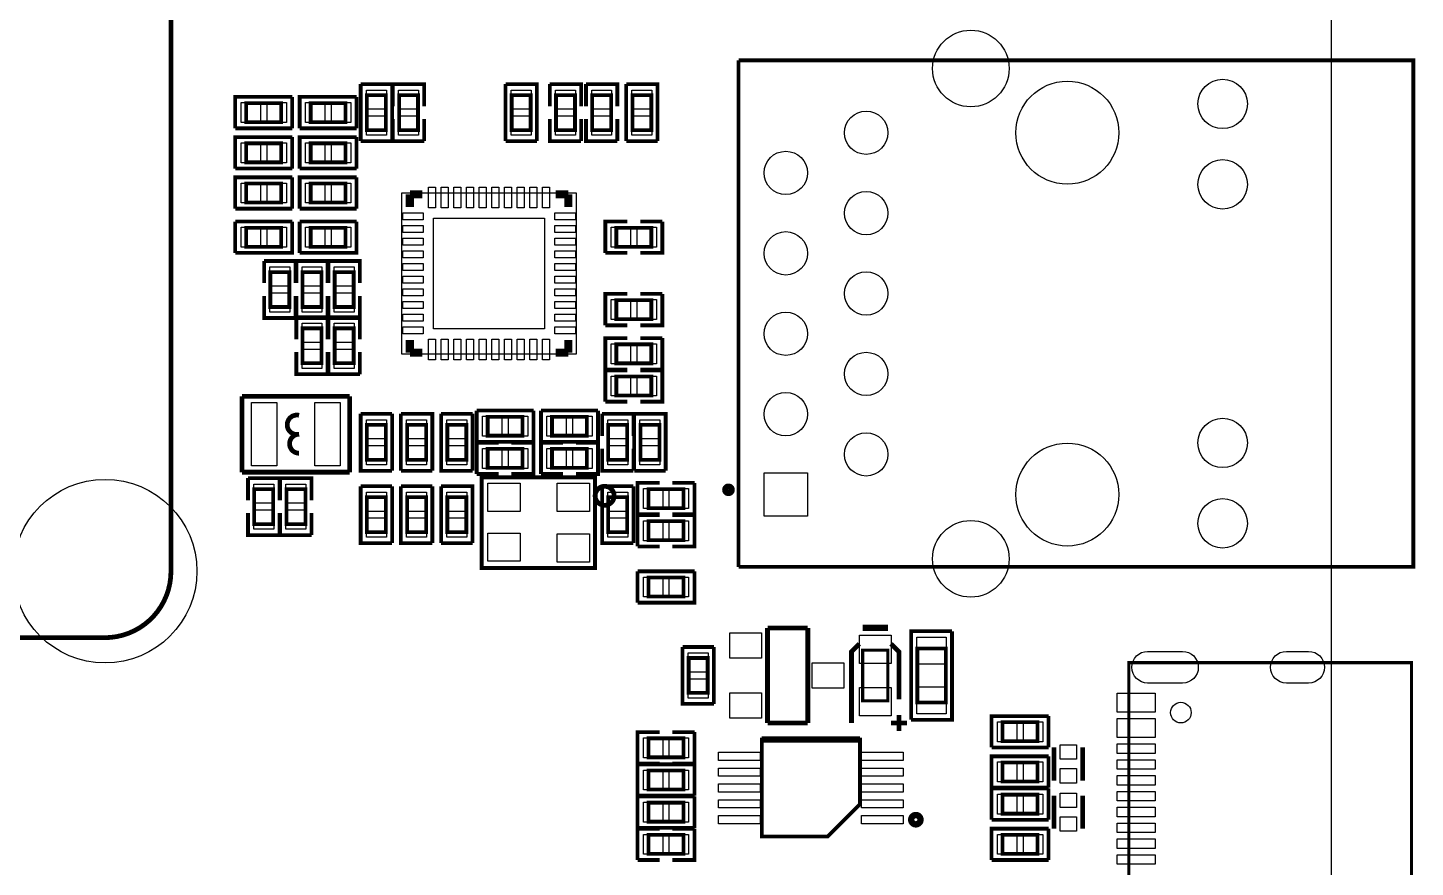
# Model space of a CAD drawing. Extents: x 30 to 161, y 31 to 111.
# Drawn here: x 117.01 to 160.81, y 57.44 to 83.96 of the extents above; entities that cross this region are included whole.
import ezdxf

# ---------------------------------------------------------------- set-up
doc = ezdxf.new("R2010")
doc.units = 0
doc.header["$MEASUREMENT"] = 0
for name, color, linetype in [('ASSEMBLY_TOP', 7, 'CONTINUOUS'), ('OUTLINE', 7, 'CONTINUOUS'), ('SILKSCREEN_TOP', 7, 'CONTINUOUS'), ('TOP', 1, 'CONTINUOUS')]:
    doc.layers.add(name, color=color, linetype=linetype)

msp = doc.modelspace()

# ---------------------------------------------------------------- linework, layer by layer
at = {"layer": 'ASSEMBLY_TOP'}
for points, const_width in [([(139.45108, 66.929), (139.45108, 82.931)], 0.11938), ([(139.45108, 82.931), (160.75152, 82.931), (160.75152, 66.929), (139.45108, 66.929)], 0.11938), ([(123.90882, 80.98028), (123.90882, 81.57972), (125.01118, 81.57972), (125.01118, 80.98028), (123.90882, 80.98028)], 0.11938), ([(125.94082, 80.98028), (125.94082, 81.57972), (127.04318, 81.57972), (127.04318, 80.98028), (125.94082, 80.98028)], 0.11938), ([(127.71628, 81.83118), (128.31572, 81.83118), (128.31572, 80.72882), (127.71628, 80.72882), (127.71628, 81.83118)], 0.11938), ([(129.33172, 80.72882), (128.73228, 80.72882), (128.73228, 81.83118), (129.33172, 81.83118), (129.33172, 80.72882)], 0.11938), ([(132.28828, 81.83118), (132.88772, 81.83118), (132.88772, 80.72882), (132.28828, 80.72882), (132.28828, 81.83118)], 0.11938), ([(134.28472, 80.72882), (133.68528, 80.72882), (133.68528, 81.83118), (134.28472, 81.83118), (134.28472, 80.72882)], 0.11938), ([(135.42772, 80.72882), (134.82828, 80.72882), (134.82828, 81.83118), (135.42772, 81.83118), (135.42772, 80.72882)], 0.11938), ([(136.09828, 81.83118), (136.69772, 81.83118), (136.69772, 80.72882), (136.09828, 80.72882), (136.09828, 81.83118)], 0.11938), ([(123.90882, 79.71028), (123.90882, 80.30972), (125.01118, 80.30972), (125.01118, 79.71028), (123.90882, 79.71028)], 0.11938), ([(125.94082, 79.71028), (125.94082, 80.30972), (127.04318, 80.30972), (127.04318, 79.71028), (125.94082, 79.71028)], 0.11938), ([(123.90882, 78.44028), (123.90882, 79.03972), (125.01118, 79.03972), (125.01118, 78.44028), (123.90882, 78.44028)], 0.11938), ([(125.94082, 78.44028), (125.94082, 79.03972), (127.04318, 79.03972), (127.04318, 78.44028), (125.94082, 78.44028)], 0.11938), ([(125.01118, 77.64272), (125.01118, 77.04328), (123.90882, 77.04328), (123.90882, 77.64272), (125.01118, 77.64272)], 0.11938), ([(127.04318, 77.64272), (127.04318, 77.04328), (125.94082, 77.04328), (125.94082, 77.64272), (127.04318, 77.64272)], 0.11938), ([(135.59282, 77.04328), (135.59282, 77.64272), (136.69518, 77.64272), (136.69518, 77.04328), (135.59282, 77.04328)], 0.11938), ([(125.26772, 75.14082), (124.66828, 75.14082), (124.66828, 76.24318), (125.26772, 76.24318), (125.26772, 75.14082)], 0.11938), ([(126.28372, 75.14082), (125.68428, 75.14082), (125.68428, 76.24318), (126.28372, 76.24318), (126.28372, 75.14082)], 0.11938), ([(127.29972, 75.14082), (126.70028, 75.14082), (126.70028, 76.24318), (127.29972, 76.24318), (127.29972, 75.14082)], 0.11938), ([(135.59282, 74.75728), (135.59282, 75.35672), (136.69518, 75.35672), (136.69518, 74.75728), (135.59282, 74.75728)], 0.11938), ([(125.68428, 74.46518), (126.28372, 74.46518), (126.28372, 73.36282), (125.68428, 73.36282), (125.68428, 74.46518)], 0.11938), ([(126.70028, 74.46518), (127.29972, 74.46518), (127.29972, 73.36282), (126.70028, 73.36282), (126.70028, 74.46518)], 0.11938), ([(135.59282, 73.36028), (135.59282, 73.95972), (136.69518, 73.95972), (136.69518, 73.36028), (135.59282, 73.36028)], 0.11938), ([(135.59282, 72.34428), (135.59282, 72.94372), (136.69518, 72.94372), (136.69518, 72.34428), (135.59282, 72.34428)], 0.11938), ([(128.31572, 70.31482), (127.71628, 70.31482), (127.71628, 71.41718), (128.31572, 71.41718), (128.31572, 70.31482)], 0.11938), ([(128.98628, 71.41718), (129.58572, 71.41718), (129.58572, 70.31482), (128.98628, 70.31482), (128.98628, 71.41718)], 0.11938), ([(130.85572, 70.31482), (130.25628, 70.31482), (130.25628, 71.41718), (130.85572, 71.41718), (130.85572, 70.31482)], 0.11938), ([(132.63118, 71.67372), (132.63118, 71.07428), (131.52882, 71.07428), (131.52882, 71.67372), (132.63118, 71.67372)], 0.11938), ([(134.66318, 71.67372), (134.66318, 71.07428), (133.56082, 71.07428), (133.56082, 71.67372), (134.66318, 71.67372)], 0.11938), ([(135.33628, 71.41718), (135.93572, 71.41718), (135.93572, 70.31482), (135.33628, 70.31482), (135.33628, 71.41718)], 0.11938), ([(136.35228, 71.41718), (136.95172, 71.41718), (136.95172, 70.31482), (136.35228, 70.31482), (136.35228, 71.41718)], 0.11938), ([(132.63118, 70.65772), (132.63118, 70.05828), (131.52882, 70.05828), (131.52882, 70.65772), (132.63118, 70.65772)], 0.11938), ([(133.56082, 70.05828), (133.56082, 70.65772), (134.66318, 70.65772), (134.66318, 70.05828), (133.56082, 70.05828)], 0.11938), ([(124.16028, 69.38518), (124.75972, 69.38518), (124.75972, 68.28282), (124.16028, 68.28282), (124.16028, 69.38518)], 0.11938), ([(125.17628, 69.38518), (125.77572, 69.38518), (125.77572, 68.28282), (125.17628, 68.28282), (125.17628, 69.38518)], 0.11938), ([(137.71118, 69.38772), (137.71118, 68.78828), (136.60882, 68.78828), (136.60882, 69.38772), (137.71118, 69.38772)], 0.11938), ([(128.31572, 68.02882), (127.71628, 68.02882), (127.71628, 69.13118), (128.31572, 69.13118), (128.31572, 68.02882)], 0.11938), ([(129.58572, 68.02882), (128.98628, 68.02882), (128.98628, 69.13118), (129.58572, 69.13118), (129.58572, 68.02882)], 0.11938), ([(130.25628, 69.13118), (130.85572, 69.13118), (130.85572, 68.02882), (130.25628, 68.02882), (130.25628, 69.13118)], 0.11938), ([(135.93572, 68.02882), (135.33628, 68.02882), (135.33628, 69.13118), (135.93572, 69.13118), (135.93572, 68.02882)], 0.11938), ([(137.71118, 68.37172), (137.71118, 67.77228), (136.60882, 67.77228), (136.60882, 68.37172), (137.71118, 68.37172)], 0.11938), ([(137.71118, 66.59372), (137.71118, 65.99428), (136.60882, 65.99428), (136.60882, 66.59372), (137.71118, 66.59372)], 0.11938), ([(145.99158, 62.6491), (145.09242, 62.6491), (145.09242, 64.3509), (145.99158, 64.3509), (145.99158, 62.6491)], 0.11938), ([(138.47572, 62.94882), (137.87628, 62.94882), (137.87628, 64.05118), (138.47572, 64.05118), (138.47572, 62.94882)], 0.11938), ([(144.16278, 62.6999), (143.36522, 62.6999), (143.36522, 64.3001), (144.16278, 64.3001), (144.16278, 62.6999)], 0.09906), ([(151.77262, 63.9064), (160.6931, 63.9064), (160.6931, 54.9656), (151.77262, 54.9656), (151.77262, 63.9064)], 0.09906), ([(147.78482, 61.42228), (147.78482, 62.02172), (148.88718, 62.02172), (148.88718, 61.42228), (147.78482, 61.42228)], 0.11938), ([(137.71118, 61.51372), (137.71118, 60.91428), (136.60882, 60.91428), (136.60882, 61.51372), (137.71118, 61.51372)], 0.11938), ([(143.2814, 61.47308), (143.2814, 59.43346), (142.26286, 58.41492), (140.1826, 58.41492), (140.1826, 61.47308), (143.2814, 61.47308)], 0.11938), ([(136.60882, 59.89828), (136.60882, 60.49772), (137.71118, 60.49772), (137.71118, 59.89828), (136.60882, 59.89828)], 0.11938), ([(147.78482, 60.15228), (147.78482, 60.75172), (148.88718, 60.75172), (148.88718, 60.15228), (147.78482, 60.15228)], 0.11938), ([(147.78482, 59.13628), (147.78482, 59.73572), (148.88718, 59.73572), (148.88718, 59.13628), (147.78482, 59.13628)], 0.11938), ([(136.60882, 58.88228), (136.60882, 59.48172), (137.71118, 59.48172), (137.71118, 58.88228), (136.60882, 58.88228)], 0.11938), ([(137.71118, 58.46572), (137.71118, 57.86628), (136.60882, 57.86628), (136.60882, 58.46572), (137.71118, 58.46572)], 0.11938), ([(147.78482, 57.86628), (147.78482, 58.46572), (148.88718, 58.46572), (148.88718, 57.86628), (147.78482, 57.86628)], 0.11938)]:
    msp.add_lwpolyline(points, dxfattribs=dict(at, const_width=const_width))
msp.add_lwpolyline([(134.32282, 78.75016), (134.32282, 73.64984), (128.82118, 73.64984), (128.82118, 78.75016)], close=True, dxfattribs=at)
at = {"layer": 'OUTLINE'}
msp.add_lwpolyline([(38.0619, 106.2101), (38.0619, 30.90926), (158.16326, 30.90926), (158.16326, 106.2101)], close=True, dxfattribs=at)
at = {"layer": 'SILKSCREEN_TOP'}
for points, const_width in [([(61.54166, 72.9742), (61.54166, 102.44582, -0.413892), (63.6905, 104.59466), (119.45112, 104.59466, -0.414326), (121.53138, 102.5144), (121.53138, 66.78422, -0.414283), (119.44096, 64.6938), (63.61176, 64.6938, -0.414214), (61.55182, 66.75374), (61.55182, 72.96404, 0.432392), (61.54166, 72.9742)], 0.14986), ([(125.57506, 71.71944, 1.246179), (125.57506, 71.12)], 0.14986), ([(125.57506, 71.12, 0.996869), (125.57506, 70.52056)], 0.14986), ([(135.5217, 69.1769, 1.001569), (134.92226, 69.17436, 0.998433), (135.5217, 69.1769)], 0.14986), ([(139.2301, 69.36486, 1.001414), (139.03198, 69.36486, 0.998588), (139.2301, 69.36486)], 0.20066), ([(145.19402, 58.94324, 0.996562), (144.89938, 58.94578, 1.00345), (145.19402, 58.94324)], 0.20066)]:
    msp.add_lwpolyline(points, format="xyb", dxfattribs=dict(at, const_width=const_width))
for points, const_width in [([(128.5113, 80.38084), (128.5113, 82.17916), (127.5207, 82.17916)], 0.11938), ([(127.5207, 80.38084), (127.5207, 82.17916)], 0.11938), ([(129.5273, 81.48066), (129.5273, 82.17916), (128.5367, 82.17916)], 0.11938), ([(128.5367, 81.48066), (128.5367, 82.17916)], 0.11938), ([(133.0833, 80.38084), (133.0833, 82.17916), (132.0927, 82.17916)], 0.11938), ([(132.0927, 80.38084), (132.0927, 82.17916)], 0.11938), ([(134.4803, 81.48066), (134.4803, 82.17916), (133.4897, 82.17916)], 0.11938), ([(133.4897, 81.48066), (133.4897, 82.17916)], 0.11938), ([(135.6233, 81.48066), (135.6233, 82.17916), (134.6327, 82.17916)], 0.11938), ([(134.6327, 81.48066), (134.6327, 82.17916)], 0.11938), ([(136.8933, 80.38084), (136.8933, 82.17916), (135.9027, 82.17916)], 0.11938), ([(135.9027, 80.38084), (135.9027, 82.17916)], 0.11938), ([(125.35916, 81.7753), (123.56084, 81.7753), (123.56084, 80.7847)], 0.11938), ([(125.35916, 80.7847), (125.35916, 81.7753)], 0.11938), ([(127.39116, 81.7753), (125.59284, 81.7753), (125.59284, 80.7847)], 0.11938), ([(127.39116, 80.7847), (127.39116, 81.7753)], 0.11938), ([(128.5367, 81.07934), (128.5367, 80.38084), (129.5273, 80.38084)], 0.11938), ([(129.5273, 81.07934), (129.5273, 80.38084)], 0.11938), ([(133.4897, 81.07934), (133.4897, 80.38084), (134.4803, 80.38084)], 0.11938), ([(134.4803, 81.07934), (134.4803, 80.38084)], 0.11938), ([(134.6327, 81.07934), (134.6327, 80.38084), (135.6233, 80.38084)], 0.11938), ([(135.6233, 81.07934), (135.6233, 80.38084)], 0.11938), ([(125.35916, 80.7847), (123.56084, 80.7847)], 0.11938), ([(127.39116, 80.7847), (125.59284, 80.7847)], 0.11938), ([(125.35916, 80.5053), (123.56084, 80.5053), (123.56084, 79.5147)], 0.11938), ([(125.35916, 79.5147), (125.35916, 80.5053)], 0.11938), ([(127.39116, 80.5053), (125.59284, 80.5053), (125.59284, 79.5147)], 0.11938), ([(127.39116, 79.5147), (127.39116, 80.5053)], 0.11938), ([(127.5207, 80.38084), (128.5113, 80.38084)], 0.11938), ([(132.0927, 80.38084), (133.0833, 80.38084)], 0.11938), ([(135.9027, 80.38084), (136.8933, 80.38084)], 0.11938), ([(125.35916, 79.5147), (123.56084, 79.5147)], 0.11938), ([(125.35916, 79.2353), (123.56084, 79.2353), (123.56084, 78.2447)], 0.11938), ([(125.35916, 78.2447), (125.35916, 79.2353)], 0.11938), ([(127.39116, 79.5147), (125.59284, 79.5147)], 0.11938), ([(127.39116, 79.2353), (125.59284, 79.2353), (125.59284, 78.2447)], 0.11938), ([(127.39116, 78.2447), (127.39116, 79.2353)], 0.11938), ([(129.07264, 78.69936), (129.47142, 78.69936)], 0.254), ([(129.07264, 78.30058), (129.07264, 78.69936)], 0.254), ([(133.67258, 78.69936), (134.07136, 78.69936)], 0.254), ([(134.07136, 78.69936), (134.07136, 78.30058)], 0.254), ([(125.35916, 78.2447), (123.56084, 78.2447)], 0.11938), ([(127.39116, 78.2447), (125.59284, 78.2447)], 0.11938), ([(123.56084, 76.8477), (125.35916, 76.8477), (125.35916, 77.8383)], 0.11938), ([(123.56084, 77.8383), (123.56084, 76.8477)], 0.11938), ([(123.56084, 77.8383), (125.35916, 77.8383)], 0.11938), ([(125.59284, 76.8477), (127.39116, 76.8477), (127.39116, 77.8383)], 0.11938), ([(125.59284, 77.8383), (125.59284, 76.8477)], 0.11938), ([(125.59284, 77.8383), (127.39116, 77.8383)], 0.11938), ([(135.94334, 77.8383), (135.24484, 77.8383), (135.24484, 76.8477)], 0.11938), ([(136.34466, 76.8477), (137.04316, 76.8477), (137.04316, 77.8383)], 0.11938), ([(136.34466, 77.8383), (137.04316, 77.8383)], 0.11938), ([(125.4633, 75.89266), (125.4633, 76.59116), (124.4727, 76.59116)], 0.11938), ([(124.4727, 75.89266), (124.4727, 76.59116)], 0.11938), ([(126.4793, 75.89266), (126.4793, 76.59116), (125.4887, 76.59116)], 0.11938), ([(125.4887, 75.89266), (125.4887, 76.59116)], 0.11938), ([(127.4953, 75.89266), (127.4953, 76.59116), (126.5047, 76.59116)], 0.11938), ([(126.5047, 75.89266), (126.5047, 76.59116)], 0.11938), ([(135.94334, 76.8477), (135.24484, 76.8477)], 0.11938), ([(124.4727, 75.49134), (124.4727, 74.79284), (125.4633, 74.79284)], 0.11938), ([(125.4633, 75.49134), (125.4633, 74.79284)], 0.11938), ([(125.4887, 75.49134), (125.4887, 74.79284), (126.4793, 74.79284)], 0.11938), ([(126.4793, 75.49134), (126.4793, 74.79284)], 0.11938), ([(126.5047, 75.49134), (126.5047, 74.79284), (127.4953, 74.79284)], 0.11938), ([(127.4953, 75.49134), (127.4953, 74.79284)], 0.11938), ([(135.94334, 75.5523), (135.24484, 75.5523), (135.24484, 74.5617)], 0.11938), ([(136.34466, 74.5617), (137.04316, 74.5617), (137.04316, 75.5523)], 0.11938), ([(136.34466, 75.5523), (137.04316, 75.5523)], 0.11938), ([(126.4793, 74.11466), (126.4793, 74.81316), (125.4887, 74.81316)], 0.11938), ([(125.4887, 74.11466), (125.4887, 74.81316)], 0.11938), ([(127.4953, 74.11466), (127.4953, 74.81316), (126.5047, 74.81316)], 0.11938), ([(126.5047, 74.11466), (126.5047, 74.81316)], 0.11938), ([(135.94334, 74.5617), (135.24484, 74.5617)], 0.11938), ([(129.07264, 73.70064), (129.07264, 74.09942)], 0.254), ([(134.07136, 74.09942), (134.07136, 73.70064)], 0.254), ([(135.94334, 74.1553), (135.24484, 74.1553), (135.24484, 73.1647)], 0.11938), ([(136.34466, 73.1647), (137.04316, 73.1647), (137.04316, 74.1553)], 0.11938), ([(136.34466, 74.1553), (137.04316, 74.1553)], 0.11938), ([(125.4887, 73.71334), (125.4887, 73.01484), (126.4793, 73.01484)], 0.11938), ([(126.4793, 73.71334), (126.4793, 73.01484)], 0.11938), ([(126.5047, 73.71334), (126.5047, 73.01484), (127.4953, 73.01484)], 0.11938), ([(127.4953, 73.71334), (127.4953, 73.01484)], 0.11938), ([(129.47142, 73.70064), (129.07264, 73.70064)], 0.254), ([(134.07136, 73.70064), (133.67258, 73.70064)], 0.254), ([(135.94334, 73.1647), (135.24484, 73.1647)], 0.11938), ([(135.94334, 73.1393), (135.24484, 73.1393), (135.24484, 72.1487)], 0.11938), ([(136.34466, 72.1487), (137.04316, 72.1487), (137.04316, 73.1393)], 0.11938), ([(136.34466, 73.1393), (137.04316, 73.1393)], 0.11938), ([(123.77674, 72.31888), (127.17526, 72.31888)], 0.14986), ([(123.77674, 69.92112), (123.77674, 72.31888)], 0.14986), ([(127.17526, 72.31888), (127.17526, 70.72122)], 0.14986), ([(131.18084, 70.8787), (132.97916, 70.8787), (132.97916, 71.8693)], 0.11938), ([(131.18084, 71.8693), (131.18084, 70.8787)], 0.11938), ([(131.18084, 71.8693), (132.97916, 71.8693)], 0.11938), ([(133.21284, 70.8787), (135.01116, 70.8787), (135.01116, 71.8693)], 0.11938), ([(133.21284, 71.8693), (133.21284, 70.8787)], 0.11938), ([(133.21284, 71.8693), (135.01116, 71.8693)], 0.11938), ([(135.94334, 72.1487), (135.24484, 72.1487)], 0.11938), ([(127.5207, 71.76516), (127.5207, 69.96684), (128.5113, 69.96684)], 0.11938), ([(128.5113, 71.76516), (127.5207, 71.76516)], 0.11938), ([(128.5113, 71.76516), (128.5113, 69.96684)], 0.11938), ([(129.7813, 69.96684), (129.7813, 71.76516), (128.7907, 71.76516)], 0.11938), ([(128.7907, 69.96684), (128.7907, 71.76516)], 0.11938), ([(130.0607, 71.76516), (130.0607, 69.96684), (131.0513, 69.96684)], 0.11938), ([(131.0513, 71.76516), (130.0607, 71.76516)], 0.11938), ([(131.0513, 71.76516), (131.0513, 69.96684)], 0.11938), ([(136.1313, 71.06666), (136.1313, 71.76516), (135.1407, 71.76516)], 0.11938), ([(135.1407, 71.06666), (135.1407, 71.76516)], 0.11938), ([(137.1473, 69.96684), (137.1473, 71.76516), (136.1567, 71.76516)], 0.11938), ([(136.1567, 69.96684), (136.1567, 71.76516)], 0.11938), ([(127.17526, 70.72122), (127.17526, 69.92112)], 0.14986), ([(131.87934, 70.8533), (131.18084, 70.8533), (131.18084, 69.8627)], 0.11938), ([(132.28066, 69.8627), (132.97916, 69.8627), (132.97916, 70.8533)], 0.11938), ([(132.28066, 70.8533), (132.97916, 70.8533)], 0.11938), ([(133.91134, 70.8533), (133.21284, 70.8533), (133.21284, 69.8627)], 0.11938), ([(134.31266, 69.8627), (135.01116, 69.8627), (135.01116, 70.8533)], 0.11938), ([(134.31266, 70.8533), (135.01116, 70.8533)], 0.11938), ([(135.1407, 70.66534), (135.1407, 69.96684), (136.1313, 69.96684)], 0.11938), ([(136.1313, 70.66534), (136.1313, 69.96684)], 0.11938), ([(127.17526, 69.92112), (123.77674, 69.92112)], 0.14986), ([(124.9553, 69.03466), (124.9553, 69.73316), (123.9647, 69.73316)], 0.11938), ([(123.9647, 69.03466), (123.9647, 69.73316)], 0.11938), ([(125.9713, 69.03466), (125.9713, 69.73316), (124.9807, 69.73316)], 0.11938), ([(124.9807, 69.03466), (124.9807, 69.73316)], 0.11938), ([(128.7907, 69.96684), (129.7813, 69.96684)], 0.11938), ([(131.87934, 69.8627), (131.18084, 69.8627)], 0.11938), ([(131.33578, 69.3801), (131.33578, 69.7611), (134.91718, 69.7611), (134.91718, 66.8909), (131.33578, 66.8909), (131.33578, 69.3801)], 0.127), ([(133.91134, 69.8627), (133.21284, 69.8627)], 0.11938), ([(136.1567, 69.96684), (137.1473, 69.96684)], 0.11938), ([(136.95934, 69.5833), (136.26084, 69.5833), (136.26084, 68.5927)], 0.11938), ([(137.36066, 68.5927), (138.05916, 68.5927), (138.05916, 69.5833)], 0.11938), ([(137.36066, 69.5833), (138.05916, 69.5833)], 0.11938), ([(127.5207, 69.47916), (127.5207, 67.68084), (128.5113, 67.68084)], 0.11938), ([(128.5113, 69.47916), (127.5207, 69.47916)], 0.11938), ([(128.5113, 69.47916), (128.5113, 67.68084)], 0.11938), ([(128.7907, 69.47916), (128.7907, 67.68084), (129.7813, 67.68084)], 0.11938), ([(129.7813, 69.47916), (128.7907, 69.47916)], 0.11938), ([(129.7813, 69.47916), (129.7813, 67.68084)], 0.11938), ([(131.0513, 67.68084), (131.0513, 69.47916), (130.0607, 69.47916)], 0.11938), ([(130.0607, 67.68084), (130.0607, 69.47916)], 0.11938), ([(135.1407, 69.47916), (135.1407, 67.68084), (136.1313, 67.68084)], 0.11938), ([(136.1313, 69.47916), (135.1407, 69.47916)], 0.11938), ([(136.1313, 69.47916), (136.1313, 67.68084)], 0.11938), ([(123.9647, 68.63334), (123.9647, 67.93484), (124.9553, 67.93484)], 0.11938), ([(124.9553, 68.63334), (124.9553, 67.93484)], 0.11938), ([(124.9807, 68.63334), (124.9807, 67.93484), (125.9713, 67.93484)], 0.11938), ([(125.9713, 68.63334), (125.9713, 67.93484)], 0.11938), ([(136.95934, 68.5927), (136.26084, 68.5927)], 0.11938), ([(136.95934, 68.5673), (136.26084, 68.5673), (136.26084, 67.5767)], 0.11938), ([(137.36066, 67.5767), (138.05916, 67.5767), (138.05916, 68.5673)], 0.11938), ([(137.36066, 68.5673), (138.05916, 68.5673)], 0.11938), ([(130.0607, 67.68084), (131.0513, 67.68084)], 0.11938), ([(136.95934, 67.5767), (136.26084, 67.5767)], 0.11938), ([(136.26084, 65.7987), (138.05916, 65.7987), (138.05916, 66.7893)], 0.11938), ([(136.26084, 66.7893), (136.26084, 65.7987)], 0.11938), ([(136.26084, 66.7893), (138.05916, 66.7893)], 0.11938), ([(140.36548, 65.00114), (141.63548, 65.00114)], 0.1524), ([(140.36548, 61.99886), (140.36548, 65.00114)], 0.1524), ([(141.63548, 65.00114), (141.63548, 61.99886)], 0.1524), ([(143.36522, 65.00114), (144.16278, 65.00114)], 0.20066), ([(144.89684, 62.10046), (144.89684, 64.89954), (146.18716, 64.89954)], 0.11938), ([(146.18716, 64.89954), (146.18716, 62.10046), (144.89684, 62.10046)], 0.11938), ([(137.6807, 64.39916), (137.6807, 62.60084), (138.6713, 62.60084)], 0.11938), ([(138.6713, 64.39916), (137.6807, 64.39916)], 0.11938), ([(138.6713, 64.39916), (138.6713, 62.60084)], 0.11938), ([(143.0147, 61.99886), (143.0147, 64.2493), (143.26362, 64.50076)], 0.14986), ([(144.26438, 64.50076), (144.5133, 64.2493), (144.5133, 62.7507)], 0.14986), ([(144.5133, 62.25032), (144.5133, 61.74994)], 0.14986), ([(149.23516, 62.2173), (147.43684, 62.2173), (147.43684, 61.2267)], 0.11938), ([(149.23516, 61.2267), (149.23516, 62.2173)], 0.11938), ([(136.95934, 61.7093), (136.26084, 61.7093), (136.26084, 60.7187)], 0.11938), ([(137.36066, 60.7187), (138.05916, 60.7187), (138.05916, 61.7093)], 0.11938), ([(137.36066, 61.7093), (138.05916, 61.7093)], 0.11938), ([(141.63548, 61.99886), (140.36548, 61.99886)], 0.1524), ([(144.26438, 61.99886), (144.76476, 61.99886)], 0.14986), ([(143.2814, 61.47308), (140.1826, 61.47308)], 0.20066), ([(149.23516, 61.2267), (147.43684, 61.2267)], 0.11938), ([(149.23516, 60.9473), (147.43684, 60.9473), (147.43684, 59.9567)], 0.11938), ([(149.23516, 59.9567), (149.23516, 60.9473)], 0.11938), ([(149.40788, 60.18022), (149.40788, 61.23178)], 0.1524), ([(150.31212, 60.18022), (150.31212, 61.23178)], 0.1524), ([(136.95934, 60.7187), (136.26084, 60.7187)], 0.11938), ([(138.05916, 60.6933), (136.26084, 60.6933), (136.26084, 59.7027)], 0.11938), ([(138.05916, 59.7027), (138.05916, 60.6933)], 0.11938), ([(149.23516, 59.9567), (147.43684, 59.9567)], 0.11938), ([(138.05916, 59.7027), (136.26084, 59.7027)], 0.11938), ([(138.05916, 59.6773), (136.26084, 59.6773), (136.26084, 58.6867)], 0.11938), ([(138.05916, 58.6867), (138.05916, 59.6773)], 0.11938), ([(149.23516, 59.9313), (147.43684, 59.9313), (147.43684, 58.9407)], 0.11938), ([(149.23516, 58.9407), (149.23516, 59.9313)], 0.11938), ([(149.40788, 59.70778), (149.40788, 58.65622)], 0.1524), ([(150.31212, 59.70778), (150.31212, 58.65622)], 0.1524), ([(138.05916, 58.6867), (136.26084, 58.6867)], 0.11938), ([(136.95934, 58.6613), (136.26084, 58.6613), (136.26084, 57.6707)], 0.11938), ([(137.36066, 57.6707), (138.05916, 57.6707), (138.05916, 58.6613)], 0.11938), ([(137.36066, 58.6613), (138.05916, 58.6613)], 0.11938), ([(149.23516, 58.9407), (147.43684, 58.9407)], 0.11938), ([(149.23516, 58.6613), (147.43684, 58.6613), (147.43684, 57.6707)], 0.11938), ([(149.23516, 57.6707), (149.23516, 58.6613)], 0.11938), ([(136.95934, 57.6707), (136.26084, 57.6707)], 0.11938), ([(149.23516, 57.6707), (147.43684, 57.6707)], 0.11938)]:
    msp.add_lwpolyline(points, dxfattribs=dict(at, const_width=const_width))
at = {"layer": 'TOP'}
for points in [[(127.70104, 81.99374), (128.33096, 81.99374), (128.33096, 81.38414), (127.70104, 81.38414)], [(129.34696, 81.38414), (128.71704, 81.38414), (128.71704, 81.99374), (129.34696, 81.99374)], [(132.27304, 81.99374), (132.90296, 81.99374), (132.90296, 81.38414), (132.27304, 81.38414)], [(134.29996, 81.38414), (133.67004, 81.38414), (133.67004, 81.99374), (134.29996, 81.99374)], [(135.44296, 81.38414), (134.81304, 81.38414), (134.81304, 81.99374), (135.44296, 81.99374)], [(136.08304, 81.99374), (136.71296, 81.99374), (136.71296, 81.38414), (136.08304, 81.38414)], [(123.74626, 80.96504), (123.74626, 81.59496), (124.35586, 81.59496), (124.35586, 80.96504)], [(124.56414, 80.96504), (124.56414, 81.59496), (125.17374, 81.59496), (125.17374, 80.96504)], [(125.77826, 80.96504), (125.77826, 81.59496), (126.38786, 81.59496), (126.38786, 80.96504)], [(126.59614, 80.96504), (126.59614, 81.59496), (127.20574, 81.59496), (127.20574, 80.96504)], [(127.70104, 81.17586), (128.33096, 81.17586), (128.33096, 80.56626), (127.70104, 80.56626)], [(129.34696, 80.56626), (128.71704, 80.56626), (128.71704, 81.17586), (129.34696, 81.17586)], [(132.27304, 81.17586), (132.90296, 81.17586), (132.90296, 80.56626), (132.27304, 80.56626)], [(134.29996, 80.56626), (133.67004, 80.56626), (133.67004, 81.17586), (134.29996, 81.17586)], [(135.44296, 80.56626), (134.81304, 80.56626), (134.81304, 81.17586), (135.44296, 81.17586)], [(136.08304, 81.17586), (136.71296, 81.17586), (136.71296, 80.56626), (136.08304, 80.56626)], [(123.74626, 79.69504), (123.74626, 80.32496), (124.35586, 80.32496), (124.35586, 79.69504)], [(124.56414, 79.69504), (124.56414, 80.32496), (125.17374, 80.32496), (125.17374, 79.69504)], [(125.77826, 79.69504), (125.77826, 80.32496), (126.38786, 80.32496), (126.38786, 79.69504)], [(126.59614, 79.69504), (126.59614, 80.32496), (127.20574, 80.32496), (127.20574, 79.69504)], [(123.74626, 78.42504), (123.74626, 79.05496), (124.35586, 79.05496), (124.35586, 78.42504)], [(124.56414, 78.42504), (124.56414, 79.05496), (125.17374, 79.05496), (125.17374, 78.42504)], [(125.77826, 78.42504), (125.77826, 79.05496), (126.38786, 79.05496), (126.38786, 78.42504)], [(126.59614, 78.42504), (126.59614, 79.05496), (127.20574, 79.05496), (127.20574, 78.42504)], [(129.88163, 78.92542), (129.88163, 78.27518), (129.66065, 78.27518), (129.66065, 78.92542)], [(130.28295, 78.92542), (130.28295, 78.27518), (130.06197, 78.27518), (130.06197, 78.92542)], [(130.68173, 78.92542), (130.68173, 78.27518), (130.46075, 78.27518), (130.46075, 78.92542)], [(131.08305, 78.92542), (131.08305, 78.27518), (130.86207, 78.27518), (130.86207, 78.92542)], [(131.48183, 78.92542), (131.48183, 78.27518), (131.26085, 78.27518), (131.26085, 78.92542)], [(131.88315, 78.92542), (131.88315, 78.27518), (131.66217, 78.27518), (131.66217, 78.92542)], [(132.28193, 78.92542), (132.28193, 78.27518), (132.06095, 78.27518), (132.06095, 78.92542)], [(132.68325, 78.92542), (132.68325, 78.27518), (132.46227, 78.27518), (132.46227, 78.92542)], [(133.08203, 78.92542), (133.08203, 78.27518), (132.86105, 78.27518), (132.86105, 78.92542)], [(133.48335, 78.92542), (133.48335, 78.27518), (133.26237, 78.27518), (133.26237, 78.92542)], [(129.49682, 78.11135), (129.49682, 77.89037), (128.84658, 77.89037), (128.84658, 78.11135)], [(134.29742, 78.11135), (134.29742, 77.89037), (133.64718, 77.89037), (133.64718, 78.11135)], [(124.35586, 77.65796), (124.35586, 77.02804), (123.74626, 77.02804), (123.74626, 77.65796)], [(125.17374, 77.65796), (125.17374, 77.02804), (124.56414, 77.02804), (124.56414, 77.65796)], [(126.38786, 77.65796), (126.38786, 77.02804), (125.77826, 77.02804), (125.77826, 77.65796)], [(127.20574, 77.65796), (127.20574, 77.02804), (126.59614, 77.02804), (126.59614, 77.65796)], [(129.49682, 77.71003), (129.49682, 77.48905), (128.84658, 77.48905), (128.84658, 77.71003)], [(133.32206, 77.95006), (133.32206, 74.44994), (129.82194, 74.44994), (129.82194, 77.95006)], [(134.29742, 77.71003), (134.29742, 77.48905), (133.64718, 77.48905), (133.64718, 77.71003)], [(135.43026, 77.02804), (135.43026, 77.65796), (136.03986, 77.65796), (136.03986, 77.02804)], [(136.24814, 77.02804), (136.24814, 77.65796), (136.85774, 77.65796), (136.85774, 77.02804)], [(129.49682, 77.31125), (129.49682, 77.09027), (128.84658, 77.09027), (128.84658, 77.31125)], [(134.29742, 77.31125), (134.29742, 77.09027), (133.64718, 77.09027), (133.64718, 77.31125)], [(129.49682, 76.90993), (129.49682, 76.68895), (128.84658, 76.68895), (128.84658, 76.90993)], [(134.29742, 76.90993), (134.29742, 76.68895), (133.64718, 76.68895), (133.64718, 76.90993)], [(125.28296, 75.79614), (124.65304, 75.79614), (124.65304, 76.40574), (125.28296, 76.40574)], [(126.29896, 75.79614), (125.66904, 75.79614), (125.66904, 76.40574), (126.29896, 76.40574)], [(127.31496, 75.79614), (126.68504, 75.79614), (126.68504, 76.40574), (127.31496, 76.40574)], [(129.49682, 76.51115), (129.49682, 76.29017), (128.84658, 76.29017), (128.84658, 76.51115)], [(134.29742, 76.51115), (134.29742, 76.29017), (133.64718, 76.29017), (133.64718, 76.51115)], [(129.49682, 76.10983), (129.49682, 75.88885), (128.84658, 75.88885), (128.84658, 76.10983)], [(134.29742, 76.10983), (134.29742, 75.88885), (133.64718, 75.88885), (133.64718, 76.10983)], [(125.28296, 74.97826), (124.65304, 74.97826), (124.65304, 75.58786), (125.28296, 75.58786)], [(126.29896, 74.97826), (125.66904, 74.97826), (125.66904, 75.58786), (126.29896, 75.58786)], [(127.31496, 74.97826), (126.68504, 74.97826), (126.68504, 75.58786), (127.31496, 75.58786)], [(129.49682, 75.71105), (129.49682, 75.49007), (128.84658, 75.49007), (128.84658, 75.71105)], [(134.29742, 75.71105), (134.29742, 75.49007), (133.64718, 75.49007), (133.64718, 75.71105)], [(135.43026, 74.74204), (135.43026, 75.37196), (136.03986, 75.37196), (136.03986, 74.74204)], [(136.24814, 74.74204), (136.24814, 75.37196), (136.85774, 75.37196), (136.85774, 74.74204)], [(129.49682, 75.30973), (129.49682, 75.08875), (128.84658, 75.08875), (128.84658, 75.30973)], [(129.49682, 74.91095), (129.49682, 74.68997), (128.84658, 74.68997), (128.84658, 74.91095)], [(134.29742, 75.30973), (134.29742, 75.08875), (133.64718, 75.08875), (133.64718, 75.30973)], [(134.29742, 74.91095), (134.29742, 74.68997), (133.64718, 74.68997), (133.64718, 74.91095)], [(125.66904, 74.62774), (126.29896, 74.62774), (126.29896, 74.01814), (125.66904, 74.01814)], [(126.68504, 74.62774), (127.31496, 74.62774), (127.31496, 74.01814), (126.68504, 74.01814)], [(129.49682, 74.50963), (129.49682, 74.28865), (128.84658, 74.28865), (128.84658, 74.50963)], [(134.29742, 74.50963), (134.29742, 74.28865), (133.64718, 74.28865), (133.64718, 74.50963)], [(129.88163, 74.12482), (129.88163, 73.47458), (129.66065, 73.47458), (129.66065, 74.12482)], [(130.28295, 74.12482), (130.28295, 73.47458), (130.06197, 73.47458), (130.06197, 74.12482)], [(130.68173, 74.12482), (130.68173, 73.47458), (130.46075, 73.47458), (130.46075, 74.12482)], [(131.08305, 74.12482), (131.08305, 73.47458), (130.86207, 73.47458), (130.86207, 74.12482)], [(131.48183, 74.12482), (131.48183, 73.47458), (131.26085, 73.47458), (131.26085, 74.12482)], [(131.88315, 74.12482), (131.88315, 73.47458), (131.66217, 73.47458), (131.66217, 74.12482)], [(132.28193, 74.12482), (132.28193, 73.47458), (132.06095, 73.47458), (132.06095, 74.12482)], [(132.68325, 74.12482), (132.68325, 73.47458), (132.46227, 73.47458), (132.46227, 74.12482)], [(133.08203, 74.12482), (133.08203, 73.47458), (132.86105, 73.47458), (132.86105, 74.12482)], [(133.48335, 74.12482), (133.48335, 73.47458), (133.26237, 73.47458), (133.26237, 74.12482)], [(125.66904, 73.80986), (126.29896, 73.80986), (126.29896, 73.20026), (125.66904, 73.20026)], [(126.68504, 73.80986), (127.31496, 73.80986), (127.31496, 73.20026), (126.68504, 73.20026)], [(135.43026, 73.34504), (135.43026, 73.97496), (136.03986, 73.97496), (136.03986, 73.34504)], [(136.24814, 73.34504), (136.24814, 73.97496), (136.85774, 73.97496), (136.85774, 73.34504)], [(135.43026, 72.32904), (135.43026, 72.95896), (136.03986, 72.95896), (136.03986, 72.32904)], [(136.24814, 72.32904), (136.24814, 72.95896), (136.85774, 72.95896), (136.85774, 72.32904)], [(124.87529, 72.11949), (124.87529, 70.12051), (124.07519, 70.12051), (124.07519, 72.11949)], [(126.87681, 72.11949), (126.87681, 70.12051), (126.07671, 70.12051), (126.07671, 72.11949)], [(128.33096, 70.97014), (127.70104, 70.97014), (127.70104, 71.57974), (128.33096, 71.57974)], [(128.97104, 71.57974), (129.60096, 71.57974), (129.60096, 70.97014), (128.97104, 70.97014)], [(130.87096, 70.97014), (130.24104, 70.97014), (130.24104, 71.57974), (130.87096, 71.57974)], [(131.97586, 71.68896), (131.97586, 71.05904), (131.36626, 71.05904), (131.36626, 71.68896)], [(132.79374, 71.68896), (132.79374, 71.05904), (132.18414, 71.05904), (132.18414, 71.68896)], [(134.00786, 71.68896), (134.00786, 71.05904), (133.39826, 71.05904), (133.39826, 71.68896)], [(134.82574, 71.68896), (134.82574, 71.05904), (134.21614, 71.05904), (134.21614, 71.68896)], [(135.32104, 71.57974), (135.95096, 71.57974), (135.95096, 70.97014), (135.32104, 70.97014)], [(136.33704, 71.57974), (136.96696, 71.57974), (136.96696, 70.97014), (136.33704, 70.97014)], [(128.33096, 70.15226), (127.70104, 70.15226), (127.70104, 70.76186), (128.33096, 70.76186)], [(128.97104, 70.76186), (129.60096, 70.76186), (129.60096, 70.15226), (128.97104, 70.15226)], [(130.87096, 70.15226), (130.24104, 70.15226), (130.24104, 70.76186), (130.87096, 70.76186)], [(131.97586, 70.67296), (131.97586, 70.04304), (131.36626, 70.04304), (131.36626, 70.67296)], [(132.79374, 70.67296), (132.79374, 70.04304), (132.18414, 70.04304), (132.18414, 70.67296)], [(133.39826, 70.04304), (133.39826, 70.67296), (134.00786, 70.67296), (134.00786, 70.04304)], [(134.21614, 70.04304), (134.21614, 70.67296), (134.82574, 70.67296), (134.82574, 70.04304)], [(135.32104, 70.76186), (135.95096, 70.76186), (135.95096, 70.15226), (135.32104, 70.15226)], [(136.33704, 70.76186), (136.96696, 70.76186), (136.96696, 70.15226), (136.33704, 70.15226)], [(140.25372, 68.5292), (140.25372, 69.89826), (141.62278, 69.89826), (141.62278, 68.5292)], [(124.14504, 69.54774), (124.77496, 69.54774), (124.77496, 68.93814), (124.14504, 68.93814)], [(125.16104, 69.54774), (125.79096, 69.54774), (125.79096, 68.93814), (125.16104, 68.93814)], [(128.33096, 68.68414), (127.70104, 68.68414), (127.70104, 69.29374), (128.33096, 69.29374)], [(129.60096, 68.68414), (128.97104, 68.68414), (128.97104, 69.29374), (129.60096, 69.29374)], [(130.24104, 69.29374), (130.87096, 69.29374), (130.87096, 68.68414), (130.24104, 68.68414)], [(132.55498, 68.6816), (131.53898, 68.6816), (131.53898, 69.5706), (132.55498, 69.5706)], [(134.73938, 68.6816), (133.72338, 68.6816), (133.72338, 69.5706), (134.73938, 69.5706)], [(135.95096, 68.68414), (135.32104, 68.68414), (135.32104, 69.29374), (135.95096, 69.29374)], [(137.05586, 69.40296), (137.05586, 68.77304), (136.44626, 68.77304), (136.44626, 69.40296)], [(137.87374, 69.40296), (137.87374, 68.77304), (137.26414, 68.77304), (137.26414, 69.40296)], [(124.14504, 68.72986), (124.77496, 68.72986), (124.77496, 68.12026), (124.14504, 68.12026)], [(125.16104, 68.72986), (125.79096, 68.72986), (125.79096, 68.12026), (125.16104, 68.12026)], [(128.33096, 67.86626), (127.70104, 67.86626), (127.70104, 68.47586), (128.33096, 68.47586)], [(129.60096, 67.86626), (128.97104, 67.86626), (128.97104, 68.47586), (129.60096, 68.47586)], [(130.24104, 68.47586), (130.87096, 68.47586), (130.87096, 67.86626), (130.24104, 67.86626)], [(135.95096, 67.86626), (135.32104, 67.86626), (135.32104, 68.47586), (135.95096, 68.47586)], [(137.05586, 68.38696), (137.05586, 67.75704), (136.44626, 67.75704), (136.44626, 68.38696)], [(137.87374, 68.38696), (137.87374, 67.75704), (137.26414, 67.75704), (137.26414, 68.38696)], [(132.55498, 67.1068), (131.53898, 67.1068), (131.53898, 67.9958), (132.55498, 67.9958)], [(134.73938, 67.0814), (133.72338, 67.0814), (133.72338, 67.9704), (134.73938, 67.9704)], [(137.05586, 66.60896), (137.05586, 65.97904), (136.44626, 65.97904), (136.44626, 66.60896)], [(137.87374, 66.60896), (137.87374, 65.97904), (137.26414, 65.97904), (137.26414, 66.60896)], [(139.16914, 64.85001), (140.1699, 64.85001), (140.1699, 64.04991), (139.16914, 64.04991)], [(143.26362, 64.77508), (144.26438, 64.77508), (144.26438, 63.87592), (143.26362, 63.87592)], [(146.00682, 63.85433), (145.07718, 63.85433), (145.07718, 64.71539), (146.00682, 64.71539)], [(138.49096, 63.60414), (137.86104, 63.60414), (137.86104, 64.21374), (138.49096, 64.21374)], [(141.7701, 63.90005), (142.77086, 63.90005), (142.77086, 63.09995), (141.7701, 63.09995)], [(138.49096, 62.78626), (137.86104, 62.78626), (137.86104, 63.39586), (138.49096, 63.39586)], [(144.26438, 62.22492), (143.26362, 62.22492), (143.26362, 63.12408), (144.26438, 63.12408)], [(146.00682, 62.28461), (145.07718, 62.28461), (145.07718, 63.14567), (146.00682, 63.14567)], [(139.16914, 62.95009), (140.1699, 62.95009), (140.1699, 62.14999), (139.16914, 62.14999)], [(151.39924, 62.33668), (151.39924, 62.93612), (152.59812, 62.93612), (152.59812, 62.33668)], [(147.62226, 61.40704), (147.62226, 62.03696), (148.23186, 62.03696), (148.23186, 61.40704)], [(148.44014, 61.40704), (148.44014, 62.03696), (149.04974, 62.03696), (149.04974, 61.40704)], [(151.39924, 61.53658), (151.39924, 62.13602), (152.59812, 62.13602), (152.59812, 61.53658)], [(137.05586, 61.52896), (137.05586, 60.89904), (136.44626, 60.89904), (136.44626, 61.52896)], [(137.87374, 61.52896), (137.87374, 60.89904), (137.26414, 60.89904), (137.26414, 61.52896)], [(151.39924, 61.0362), (151.39924, 61.33592), (152.59812, 61.33592), (152.59812, 61.0362)], [(140.13688, 61.0743), (140.13688, 60.81522), (138.81608, 60.81522), (138.81608, 61.0743)], [(144.64792, 61.0743), (144.64792, 60.81522), (143.32712, 60.81522), (143.32712, 61.0743)], [(150.114, 60.85332), (149.606, 60.85332), (149.606, 61.31052), (150.114, 61.31052)], [(136.44626, 59.88304), (136.44626, 60.51296), (137.05586, 60.51296), (137.05586, 59.88304)], [(137.26414, 59.88304), (137.26414, 60.51296), (137.87374, 60.51296), (137.87374, 59.88304)], [(140.13688, 60.57392), (140.13688, 60.31484), (138.81608, 60.31484), (138.81608, 60.57392)], [(144.64792, 60.57392), (144.64792, 60.31484), (143.32712, 60.31484), (143.32712, 60.57392)], [(147.62226, 60.13704), (147.62226, 60.76696), (148.23186, 60.76696), (148.23186, 60.13704)], [(148.44014, 60.13704), (148.44014, 60.76696), (149.04974, 60.76696), (149.04974, 60.13704)], [(150.114, 60.10148), (149.606, 60.10148), (149.606, 60.55868), (150.114, 60.55868)], [(151.39924, 60.53582), (151.39924, 60.83554), (152.59812, 60.83554), (152.59812, 60.53582)], [(140.13688, 60.07354), (140.13688, 59.81446), (138.81608, 59.81446), (138.81608, 60.07354)], [(144.64792, 60.07354), (144.64792, 59.81446), (143.32712, 59.81446), (143.32712, 60.07354)], [(151.39924, 60.03544), (151.39924, 60.33516), (152.59812, 60.33516), (152.59812, 60.03544)], [(140.13688, 59.57316), (140.13688, 59.31408), (138.81608, 59.31408), (138.81608, 59.57316)], [(144.64792, 59.57316), (144.64792, 59.31408), (143.32712, 59.31408), (143.32712, 59.57316)], [(147.62226, 59.12104), (147.62226, 59.75096), (148.23186, 59.75096), (148.23186, 59.12104)], [(148.44014, 59.12104), (148.44014, 59.75096), (149.04974, 59.75096), (149.04974, 59.12104)], [(149.606, 59.78652), (150.114, 59.78652), (150.114, 59.32932), (149.606, 59.32932)], [(151.39924, 59.53506), (151.39924, 59.83478), (152.59812, 59.83478), (152.59812, 59.53506)], [(136.44626, 58.86704), (136.44626, 59.49696), (137.05586, 59.49696), (137.05586, 58.86704)], [(137.26414, 58.86704), (137.26414, 59.49696), (137.87374, 59.49696), (137.87374, 58.86704)], [(151.39924, 59.03722), (151.39924, 59.33694), (152.59812, 59.33694), (152.59812, 59.03722)], [(140.13688, 59.07278), (140.13688, 58.8137), (138.81608, 58.8137), (138.81608, 59.07278)], [(144.64792, 59.07278), (144.64792, 58.8137), (143.32712, 58.8137), (143.32712, 59.07278)], [(149.606, 59.03468), (150.114, 59.03468), (150.114, 58.57748), (149.606, 58.57748)], [(151.39924, 58.53684), (151.39924, 58.83656), (152.59812, 58.83656), (152.59812, 58.53684)], [(137.05586, 58.48096), (137.05586, 57.85104), (136.44626, 57.85104), (136.44626, 58.48096)], [(137.87374, 58.48096), (137.87374, 57.85104), (137.26414, 57.85104), (137.26414, 58.48096)], [(147.62226, 57.85104), (147.62226, 58.48096), (148.23186, 58.48096), (148.23186, 57.85104)], [(148.44014, 57.85104), (148.44014, 58.48096), (149.04974, 58.48096), (149.04974, 57.85104)], [(151.39924, 58.03646), (151.39924, 58.33618), (152.59812, 58.33618), (152.59812, 58.03646)], [(151.39924, 57.53608), (151.39924, 57.8358), (152.59812, 57.8358), (152.59812, 57.53608)]]:
    msp.add_lwpolyline(points, close=True, dxfattribs=at)
for points in [[(153.46299, 63.26124), (152.36317, 63.26124, -1), (152.36317, 64.262), (153.46299, 64.262, -1)], [(157.44317, 63.26124), (156.74467, 63.26124, -1), (156.74467, 64.262), (157.44317, 64.262, -1)]]:
    msp.add_lwpolyline(points, format="xyb", close=True, dxfattribs=at)
for centre, radius in [((146.78152, 82.67446), 1.21031), ((149.82952, 80.645), 1.6256), ((154.73172, 81.55432), 0.77978), ((143.47952, 80.645), 0.68453), ((140.93952, 79.375), 0.68453), ((154.73172, 79.01432), 0.77978), ((143.47952, 78.105), 0.68453), ((140.93952, 76.835), 0.68453), ((143.47952, 75.565), 0.68453), ((140.93952, 74.295), 0.68453), ((143.47952, 73.025), 0.68453), ((140.93952, 71.755), 0.68453), ((154.73172, 70.84568), 0.77978), ((143.47952, 70.485), 0.68453), ((149.82952, 69.215), 1.6256), ((119.45112, 66.79438), 2.89941), ((154.73172, 68.30568), 0.77978), ((146.78152, 67.18554), 1.21031), ((153.41346, 62.32652), 0.32512)]:
    msp.add_circle(centre, radius, dxfattribs=at)

doc.saveas('drawing.dxf')
